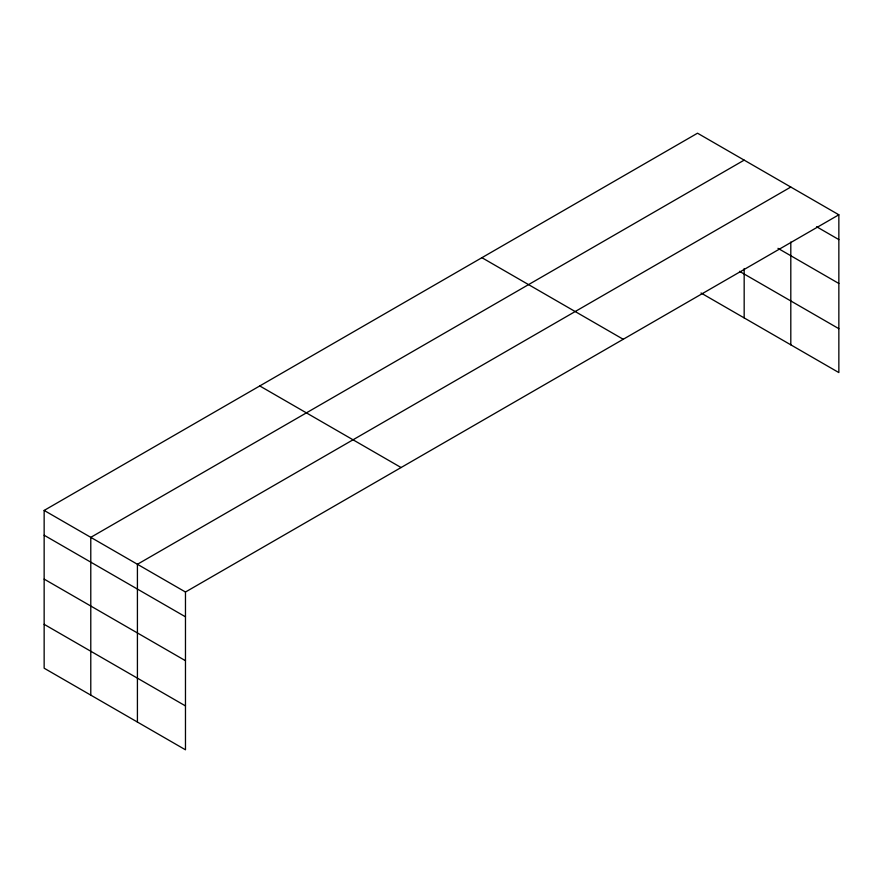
<?xml version="1.0" encoding="UTF-8"?>
<svg xmlns="http://www.w3.org/2000/svg" width="883" height="883" viewBox="0 0 883 883"><rect width="100%" height="100%" fill="white"/><g stroke="black" fill="none" stroke-linecap="round" stroke-linejoin="round"><path stroke-width="1.32" d="M838.85 214.79L697.526 133.201L44.15 510.429L44.15 668.21L185.474 749.799L185.474 592.018L838.85 214.79L838.85 372.571L701.025 293.001M790.804 242.019L790.804 344.834M744.17 160.132L90.783 537.35L90.783 695.131M790.804 187.053L137.417 564.281L137.417 722.062M816.587 226.732L838.85 239.591M777.978 248.333L838.85 283.476M739.501 271.335L838.85 328.686M481.919 257.693L623.232 339.282M259.768 385.948L401.081 467.537M44.15 510.429L185.474 592.018M44.15 535.23L185.474 616.82M44.15 579.105L185.474 660.705M44.15 624.325L185.474 705.914M744.17 268.542L744.17 317.902"/></g></svg>
